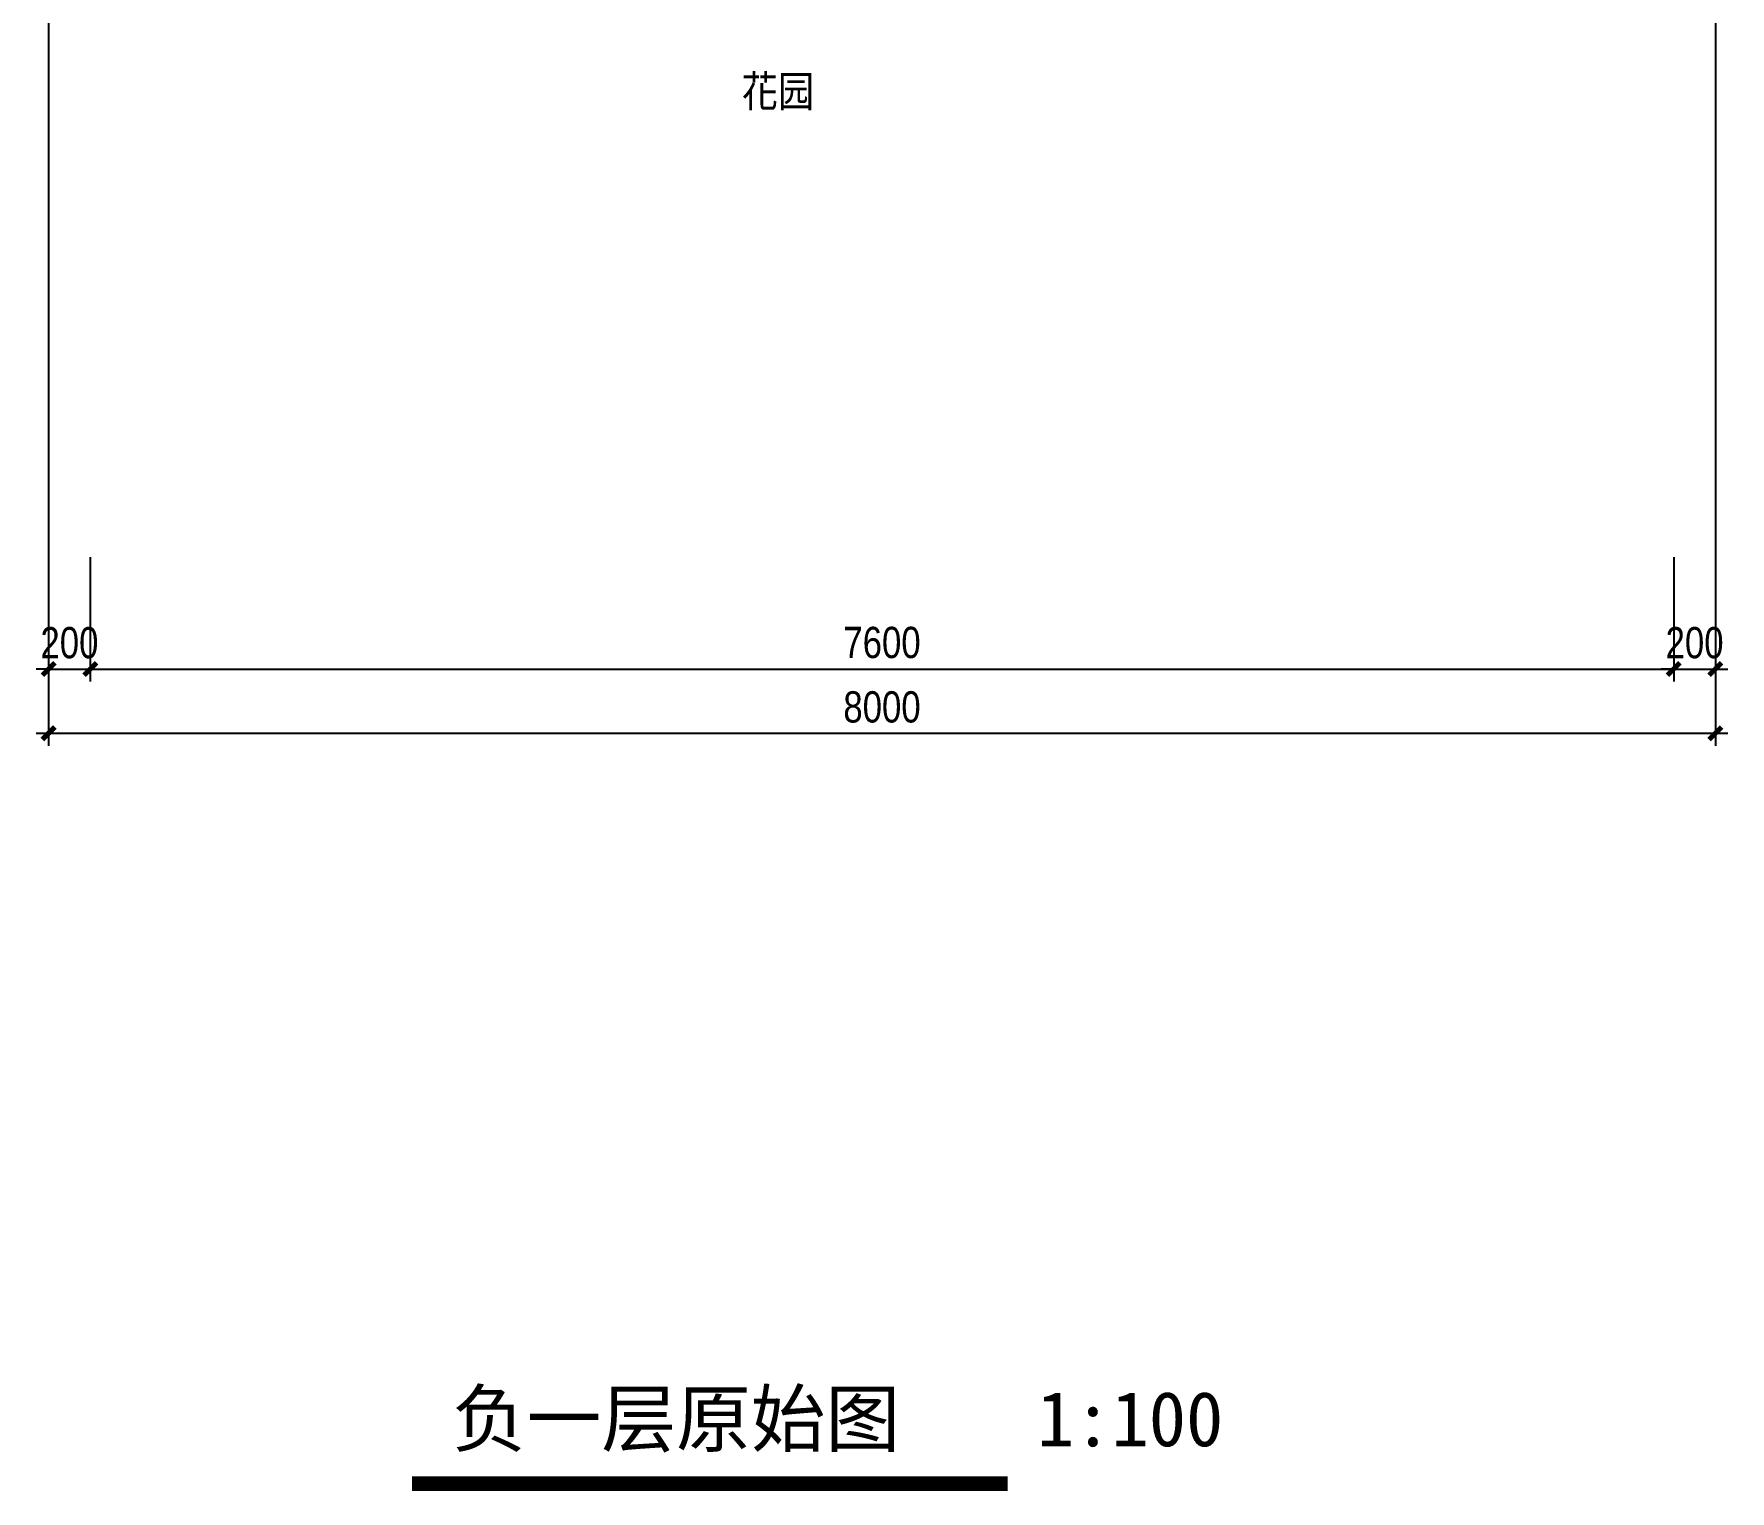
# Model space of a CAD drawing. Extents: x 160245 to 405305, y -111140 to 232735.
# Drawn here: x 248933 to 257073, y 38816 to 45809 of the extents above; entities that cross this region are included whole.
import ezdxf

# ---------------------------------------------------------------- set-up
doc = ezdxf.new("R2010")
doc.units = 0
doc.header["$LTSCALE"] = 10
doc.header["$MEASUREMENT"] = 0
doc.linetypes.add('HIDDEN', pattern=[0.375, 0.25, -0.125])
doc.layers.get('Defpoints').update_dxf_attribs({"color": 229})
for name, color, linetype in [('DIM_SYMB', 3, 'Continuous'), ('P-o 原建筑尺寸', 8, 'Continuous'), ('P-Stair 楼梯（原建筑设备）', 159, 'Continuous'), ('P-Text  平面文字', 9, 'Continuous'), ('PUB_TEXT', 30, 'Continuous')]:
    doc.layers.add(name, color=color, linetype=linetype)
doc.styles.add('PDC DIM', font='PMingLiU-ExtB.ttf', dxfattribs={"width": 0.85})
doc.styles.add('黑体', font='simhei.ttf')
doc.dimstyles.new('PDC-A2', dxfattribs={"dimscale": 0, "dimtxt": 2.5, "dimasz": 1, "dimexe": 1, "dimexo": 1, "dimgap": 0.7, "dimtad": 1, "dimdec": 0, "dimtxsty": 'PDC DIM', "dimblk": 'ARCHTICK', "dimcen": 1, "dimdle": 1, "dimclrd": 8, "dimclre": 8, "dimclrt": 9, "dimadec": 0, "dimazin": 0, "dimtfac": 1, "dimtdec": 0, "dimtix": 1, "dimtmove": 2, "dimatfit": 3, "dimldrblk": 'PDC A2 T R', "dimfxl": 10, "dimfxlon": 1, "dimarcsym": 0})

# ---------------------------------------------------------------- blocks, each defined once
blk = doc.blocks.new('_ArchTick')
at = {"color": 0, "linetype": 'ByBlock', "const_width": 0.4}
blk.add_lwpolyline([(-0.5, -0.5), (0.5, 0.5)], dxfattribs=at)
blk = doc.blocks.new('*D1251')
at = {"layer": 'Defpoints', "color": 0, "transparency": 16777216}
for p in [(249002.9, 43357.6), (249202.9, 43357.6), (249202.9, 42760.9)]:
    blk.add_point(p, dxfattribs=at)
at = {"layer": 'P-o 原建筑尺寸', "color": 8, "lineweight": -2, "transparency": 16777216}
for p, q in [((249002.9, 43297.6), (249002.9, 42700.9)), ((249202.9, 43297.6), (249202.9, 42700.9)), ((249002.9, 42760.9), (248942.9, 42760.9)), ((249002.9, 42760.9), (249202.9, 42760.9)), ((249202.9, 42760.9), (249262.9, 42760.9))]:
    blk.add_line(p, q, dxfattribs=at)
at = {"layer": 'P-o 原建筑尺寸', "color": 8, "lineweight": -2, "transparency": 16777216, "xscale": 60, "yscale": 60, "zscale": 60}
blk.add_blockref('_ArchTick', (249002.9, 42760.9), dxfattribs=at)
at = {"layer": 'P-o 原建筑尺寸', "color": 8, "lineweight": -2, "transparency": 16777216, "xscale": 60, "yscale": 60, "zscale": 60, "rotation": 180}
blk.add_blockref('_ArchTick', (249202.9, 42760.9), dxfattribs=at)
at = {"layer": 'P-o 原建筑尺寸', "color": 9, "transparency": 16777216, "insert": (249102.9, 42886.4), "char_height": 150, "attachment_point": 5, "style": 'PDC DIM'}
blk.add_mtext('200', dxfattribs=at)
blk = doc.blocks.new('PDC A2 T R')
at = {"color": 0, "linetype": 'ByBlock'}
blk.add_line((0, 0), (-2, 0), dxfattribs=at)
for points in [[(-2.15, 0.89), (-1.49, 1.35), (-0.6, 0), (0, 0)], [(-2.15, -0.89), (-1.49, -1.35), (-0.6, 0), (0, 0)]]:
    blk.add_solid(points, dxfattribs=at)
blk = doc.blocks.new('*D1252')
at = {"layer": 'Defpoints', "color": 0, "transparency": 16777216}
for p in [(249202.9, 43357.6), (256802.9, 43357.6), (256802.9, 42760.9)]:
    blk.add_point(p, dxfattribs=at)
at = {"layer": 'P-o 原建筑尺寸', "color": 8, "lineweight": -2, "transparency": 16777216}
for p, q in [((249202.9, 43297.6), (249202.9, 42700.9)), ((256802.9, 43297.6), (256802.9, 42700.9)), ((249142.9, 42760.9), (256862.9, 42760.9))]:
    blk.add_line(p, q, dxfattribs=at)
at = {"layer": 'P-o 原建筑尺寸', "color": 8, "lineweight": -2, "transparency": 16777216, "xscale": 60, "yscale": 60, "zscale": 60, "rotation": 180}
blk.add_blockref('_ArchTick', (249202.9, 42760.9), dxfattribs=at)
at = {"layer": 'P-o 原建筑尺寸', "color": 8, "lineweight": -2, "transparency": 16777216, "xscale": 60, "yscale": 60, "zscale": 60}
blk.add_blockref('_ArchTick', (256802.9, 42760.9), dxfattribs=at)
at = {"layer": 'P-o 原建筑尺寸', "color": 9, "transparency": 16777216, "insert": (253002.9, 42887.4), "char_height": 150, "attachment_point": 5, "style": 'PDC DIM'}
blk.add_mtext('7600', dxfattribs=at)
blk = doc.blocks.new('*D1235')
at = {"layer": 'Defpoints', "color": 0, "transparency": 16777216}
for p in [(256802.9, 43357.6), (257002.9, 43377.5), (257002.9, 42760.9)]:
    blk.add_point(p, dxfattribs=at)
at = {"layer": 'P-o 原建筑尺寸', "color": 8, "lineweight": -2, "transparency": 16777216}
for p, q in [((257002.9, 43317.5), (257002.9, 42700.9)), ((256802.9, 43297.6), (256802.9, 42700.9)), ((256802.9, 42760.9), (256742.9, 42760.9)), ((256802.9, 42760.9), (257002.9, 42760.9)), ((257002.9, 42760.9), (257062.9, 42760.9))]:
    blk.add_line(p, q, dxfattribs=at)
at = {"layer": 'P-o 原建筑尺寸', "color": 8, "lineweight": -2, "transparency": 16777216, "xscale": 60, "yscale": 60, "zscale": 60}
blk.add_blockref('_ArchTick', (256802.9, 42760.9), dxfattribs=at)
at = {"layer": 'P-o 原建筑尺寸', "color": 8, "lineweight": -2, "transparency": 16777216, "xscale": 60, "yscale": 60, "zscale": 60, "rotation": 180}
blk.add_blockref('_ArchTick', (257002.9, 42760.9), dxfattribs=at)
at = {"layer": 'P-o 原建筑尺寸', "color": 9, "transparency": 16777216, "insert": (256902.9, 42886.4), "char_height": 150, "attachment_point": 5, "style": 'PDC DIM'}
blk.add_mtext('200', dxfattribs=at)
blk = doc.blocks.new('*D1236')
at = {"layer": 'Defpoints', "color": 0, "transparency": 16777216}
for p in [(249002.9, 43260.9), (257002.9, 43260.9), (257002.9, 42452.6)]:
    blk.add_point(p, dxfattribs=at)
at = {"layer": 'P-o 原建筑尺寸', "color": 8, "lineweight": -2, "transparency": 16777216}
for p, q in [((249002.9, 43052.6), (249002.9, 42392.6)), ((257002.9, 43052.6), (257002.9, 42392.6)), ((248942.9, 42452.6), (257062.9, 42452.6))]:
    blk.add_line(p, q, dxfattribs=at)
at = {"layer": 'P-o 原建筑尺寸', "color": 8, "lineweight": -2, "transparency": 16777216, "xscale": 60, "yscale": 60, "zscale": 60, "rotation": 180}
blk.add_blockref('_ArchTick', (249002.9, 42452.6), dxfattribs=at)
at = {"layer": 'P-o 原建筑尺寸', "color": 8, "lineweight": -2, "transparency": 16777216, "xscale": 60, "yscale": 60, "zscale": 60}
blk.add_blockref('_ArchTick', (257002.9, 42452.6), dxfattribs=at)
at = {"layer": 'P-o 原建筑尺寸', "color": 9, "transparency": 16777216, "insert": (253002.9, 42578.1), "char_height": 150, "attachment_point": 5, "style": 'PDC DIM'}
blk.add_mtext('8000', dxfattribs=at)

msp = doc.modelspace()

# ---------------------------------------------------------------- linework, layer by layer
at = {"layer": 'DIM_SYMB', "const_width": 70}
msp.add_lwpolyline([(250747, 38851.2), (253606.8, 38851.2)], dxfattribs=at)
at = {"layer": 'P-Stair 楼梯（原建筑设备）', "linetype": 'HIDDEN'}
for p, q in [((249002.9, 46009.4), (249002.9, 42879.2)), ((257002.9, 46009.4), (257002.9, 42879.2))]:
    msp.add_line(p, q, dxfattribs=at)

# ---------------------------------------------------------------- texts
at = {"layer": 'P-Text  平面文字', "insert": (252329.2, 45608), "char_height": 150, "attachment_point": 1, "style": 'PDC DIM'}
msp.add_mtext_dynamic_manual_height_columns('花园', width=893.426, gutter_width=1750, heights=[0], dxfattribs=at)
at = {"layer": 'PUB_TEXT', "style": '黑体'}
for s, p in [('负一层原始图', (250939.1, 39032.5)), ('1:100', (253746.8, 39031.1))]:
    msp.add_text(s, height=262.87, dxfattribs=at).set_placement(p)

# ---------------------------------------------------------------- dimensions: what is measured, and where the dimension line sits
at = {"layer": 'P-o 原建筑尺寸'}
for base, p1, p2, picture, middle in [((249202.9, 42760.9), (249002.9, 43357.6), (249202.9, 43357.6), '*D1251', (249102.9, 42886.4)), ((256802.9, 42760.9), (249202.9, 43357.6), (256802.9, 43357.6), '*D1252', (253002.9, 42887.4)), ((257002.9, 42760.9), (256802.9, 43357.6), (257002.9, 43377.5), '*D1235', (256902.9, 42886.4)), ((257002.9, 42452.6), (249002.9, 43260.9), (257002.9, 43260.9), '*D1236', (253002.9, 42578.1))]:
    dim = msp.add_linear_dim(base=base, p1=p1, p2=p2, dimstyle='PDC-A2', override={"dimscale": 60}, dxfattribs=at)
    dim.commit()
    dim.dimension.update_dxf_attribs({"geometry": picture, "text_midpoint": middle})

doc.saveas('drawing.dxf')
